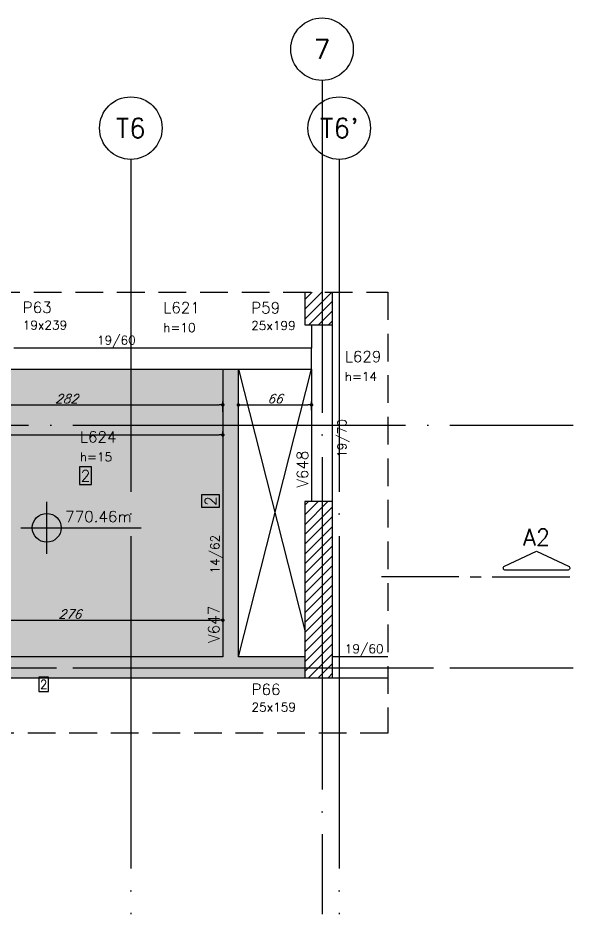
# Model space of a CAD drawing. Extents: x 0 to 6870, y 0 to 4205.
# Drawn here: x 3480 to 3981, y 894 to 1703 of the extents above; entities that cross this region are included whole.
import ezdxf
from ezdxf.enums import TextEntityAlignment as Align

# ---------------------------------------------------------------- set-up
doc = ezdxf.new("R2010")
doc.units = 0
doc.header["$LTSCALE"] = 50
doc.header["$MEASUREMENT"] = 0
doc.linetypes.add('DASHED', pattern=[0.75, 0.5, -0.25])
doc.linetypes.add('EIXO', pattern=[6.8, 6, -0.4, 0, -0.4])
doc.layers.get('0').update_dxf_attribs({"linetype": 'CONTINUOUS'})
doc.layers.get('DEFPOINTS').update_dxf_attribs({"linetype": 'CONTINUOUS'})
for name, color, linetype in [('242', 3, 'CONTINUOUS'), ('F-AUX-RED', 1, 'CONTINUOUS'), ('F-CORTE-INDICAÇÃO', 4, 'CONTINUOUS'), ('F-COTAS', 106, 'CONTINUOUS'), ('F-DESNIVEL-1', 254, 'CONTINUOUS'), ('F-EIXO', 12, 'EIXO'), ('F-LAJES', 3, 'CONTINUOUS'), ('F-LAJES-DIM', 2, 'CONTINUOUS'), ('F-LAJES-NOME', 4, 'CONTINUOUS'), ('F-NÍVEL-PLANTA', 2, 'CONTINUOUS'), ('F-PILARES-DIM', 172, 'CONTINUOUS'), ('F-PILARES-HACH', 174, 'CONTINUOUS'), ('F-PILARES-NOME', 170, 'CONTINUOUS'), ('F-PILARES-S', 170, 'CONTINUOUS'), ('F-TEXTO', 6, 'CONTINUOUS'), ('F-VIGAS', 3, 'CONTINUOUS'), ('F-VIGAS-DIM', 2, 'CONTINUOUS'), ('F-VIGAS-NOME', 4, 'CONTINUOUS'), ('F-VÃO', 1, 'CONTINUOUS')]:
    doc.layers.add(name, color=color, linetype=linetype)
doc.styles.add('CP-TEXT-INCL', font='romans.shx', dxfattribs={"oblique": 20})
doc.styles.add('MCP', font='romans.shx')
doc.styles.add('ROMANS', font='romans.shx')
doc.dimstyles.new('CP-COTAS-50', dxfattribs={"dimscale": 0.64, "dimtxt": 12.5, "dimasz": 5, "dimexe": 5, "dimexo": 5, "dimgap": 2.5, "dimtad": 1, "dimdec": 1, "dimdsep": 46, "dimtxsty": 'CP-TEXT-INCL', "dimblk1": 'DOT', "dimblk2": 'DOT', "dimsah": 1, "dimcen": 9, "dimclrd": 256, "dimclre": 256, "dimclrt": 256, "dimadec": 0, "dimazin": 0, "dimtfac": 1, "dimtdec": 1, "dimtmove": 2, "dimatfit": 3, "dimldrblk": 'DOT', "dimfxl": 5, "dimtolj": 1, "dimarcsym": 0})
pattern_1 = [(45, (1524.5, 11131), (-4.4194174, 4.4194174), [])]

# ---------------------------------------------------------------- blocks, each defined once
blk = doc.blocks.new('Nível - Planta')
at = {"layer": 'F-NÍVEL-PLANTA'}
h = blk.add_hatch(color=71, dxfattribs=at)
h.paths.add_polyline_path([(0, 0), (0, 0.26, 0.414214), (-0.26, 0)])
h.paths.add_polyline_path([(0.26, 0), (0, 0), (0, -0.26, 0.414214)])
for p, q in [((0, -0.469), (0, 0.469)), ((-0.469, 0), (1.704, 0))]:
    blk.add_line(p, q, dxfattribs=at)
blk.add_circle((0, 0), 0.26, dxfattribs=at)
at = {"layer": 'F-TEXTO', "color": 3, "style": 'MCP'}
blk.add_attdef('NÍVEL', (0.333, 0.102), '', height=0.2, dxfattribs=at)
blk = doc.blocks.new('*U12')
at = {"layer": 'F-EIXO'}
blk.add_line((0, 0), (1131.35, 0), dxfattribs=at)
at = {"layer": 'F-EIXO', "color": 2, "linetype": 'Continuous'}
blk.add_circle((-28.21, 0), 28.21, dxfattribs=at)
at = {"layer": 'F-TEXTO', "style": 'ROMANS'}
blk.add_attdef('EIXO', text='', height=17.5, dxfattribs=at).set_placement((-28.21, 0), align=Align.MIDDLE_CENTER)
blk = doc.blocks.new('*U9')
at = {"layer": 'F-EIXO'}
blk.add_line((0, 0), (0, -681.21), dxfattribs=at)
at = {"layer": 'F-EIXO', "color": 2, "linetype": 'Continuous'}
blk.add_circle((0, 28.21), 28.21, dxfattribs=at)
at = {"layer": 'F-TEXTO', "style": 'ROMANS'}
blk.add_attdef('EIXO', text='', height=17.5, rotation=360, dxfattribs=at).set_placement((0, 28.21), align=Align.MIDDLE_CENTER)
blk = doc.blocks.new('*U10')
at = {"layer": 'F-EIXO'}
blk.add_line((0, 0), (1131.35, 0), dxfattribs=at)
at = {"layer": 'F-EIXO', "color": 2, "linetype": 'Continuous'}
blk.add_circle((-28.21, 0), 28.21, dxfattribs=at)
at = {"layer": 'F-TEXTO', "style": 'ROMANS'}
blk.add_attdef('EIXO', text='', height=17.5, dxfattribs=at).set_placement((-28.21, 0), align=Align.MIDDLE_CENTER)
blk = doc.blocks.new('*U11')
at = {"layer": 'F-EIXO'}
blk.add_line((0, 0), (0, -752.45), dxfattribs=at)
at = {"layer": 'F-EIXO', "color": 2, "linetype": 'Continuous'}
blk.add_circle((0, 28.21), 28.21, dxfattribs=at)
at = {"layer": 'F-TEXTO', "style": 'ROMANS'}
blk.add_attdef('EIXO', text='', height=17.5, rotation=360, dxfattribs=at).set_placement((0, 28.21), align=Align.MIDDLE_CENTER)
blk = doc.blocks.new('*U17')
at = {"layer": 'F-CORTE-INDICAÇÃO'}
for p, q in [((-100, 0), (-170, 0)), ((-80, 0), (-90, 0)), ((-70, 0), (0, 0))]:
    blk.add_line(p, q, dxfattribs=at)
blk.add_lwpolyline([(-112, 6, 0.802585), (-111.15, 9.81), (-140, 23.26), (-168.85, 9.81, 0.802585), (-168, 6)], format="xyb", close=True, dxfattribs=at)
at = {"layer": 'F-CORTE-INDICAÇÃO', "style": 'ROMANS'}
blk.add_attdef('CORTE', text='', height=15, dxfattribs=at).set_placement((-140, 35.76), align=Align.MIDDLE_CENTER)
at = {"layer": 'F-CORTE-INDICAÇÃO', "color": 2, "style": 'ROMANS'}
blk.add_attdef('FOLHA', text='', height=12, dxfattribs=at).set_placement((-140, -10), align=Align.MIDDLE_CENTER)
blk = doc.blocks.new('*U13')
at = {"layer": 'F-LAJES-DIM', "color": 1}
blk.add_lwpolyline([(0, 0), (11, 0), (11, 16), (0, 16)], close=True, dxfattribs=at)
at = {"layer": 'F-LAJES-DIM', "style": 'MCP'}
blk.add_attdef('DIM', text='', height=10, dxfattribs=at).set_placement((5.5, 8), align=Align.MIDDLE_CENTER)
blk = doc.blocks.new('*U14')
at = {"layer": 'F-VIGAS-DIM', "color": 1}
blk.add_lwpolyline([(0, 0), (11, 0), (11, 16), (0, 16)], close=True, dxfattribs=at)
at = {"layer": 'F-VIGAS-DIM', "style": 'MCP'}
blk.add_attdef('DIM', text='', height=10, dxfattribs=at).set_placement((5.5, 8), align=Align.MIDDLE_CENTER)
blk = doc.blocks.new('_DOT')
at = {"color": 0, "linetype": 'ByBlock'}
blk.add_line((-0.5, 0), (-1, 0), dxfattribs=at)
at = {"color": 0, "linetype": 'ByBlock', "const_width": 0.5}
blk.add_lwpolyline([(-0.25, 0, 1), (0.25, 0, 1)], format="xyb", close=True, dxfattribs=at)
blk = doc.blocks.new('*D95')
at = {"layer": 'DEFPOINTS', "color": 0, "linetype": 'Continuous', "transparency": 16777216}
for p in [(3665, 1165.53), (3665, 1158.87), (3389, 1152.4)]:
    blk.add_point(p, dxfattribs=at)
at = {"layer": 'F-COTAS', "linetype": 'Continuous', "lineweight": -2, "transparency": 16777216}
for p, q in [((3389, 1156.77), (3389, 1162.07)), ((3392.2, 1158.87), (3661.8, 1158.87)), ((3665, 1160.97), (3665, 1155.67))]:
    blk.add_line(p, q, dxfattribs=at)
at = {"layer": 'F-COTAS', "linetype": 'Continuous', "lineweight": -2, "transparency": 16777216, "xscale": 3.2, "yscale": 3.2, "zscale": 3.2, "rotation": 180}
blk.add_blockref('_DOT', (3389, 1158.87), dxfattribs=at)
at = {"layer": 'F-COTAS', "linetype": 'Continuous', "lineweight": -2, "transparency": 16777216, "xscale": 3.2, "yscale": 3.2, "zscale": 3.2}
blk.add_blockref('_DOT', (3665, 1158.87), dxfattribs=at)
at = {"layer": 'F-COTAS', "linetype": 'Continuous', "transparency": 16777216, "insert": (3527, 1164.47), "char_height": 8, "attachment_point": 5, "style": 'CP-TEXT-INCL'}
blk.add_mtext('\\A1;276', dxfattribs=at)
blk = doc.blocks.new('*D100')
at = {"layer": 'DEFPOINTS', "color": 0, "linetype": 'Continuous', "transparency": 16777216}
for p in [(3665, 1353.26), (3383, 1347.53), (3665, 1343.69)]:
    blk.add_point(p, dxfattribs=at)
at = {"layer": 'F-COTAS', "linetype": 'Continuous', "lineweight": -2, "transparency": 16777216}
for p, q in [((3383, 1350.73), (3383, 1356.46)), ((3386.2, 1353.26), (3661.8, 1353.26)), ((3665, 1346.89), (3665, 1356.46))]:
    blk.add_line(p, q, dxfattribs=at)
at = {"layer": 'F-COTAS', "linetype": 'Continuous', "lineweight": -2, "transparency": 16777216, "xscale": 3.2, "yscale": 3.2, "zscale": 3.2, "rotation": 180}
blk.add_blockref('_DOT', (3383, 1353.26), dxfattribs=at)
at = {"layer": 'F-COTAS', "linetype": 'Continuous', "lineweight": -2, "transparency": 16777216, "xscale": 3.2, "yscale": 3.2, "zscale": 3.2}
blk.add_blockref('_DOT', (3665, 1353.26), dxfattribs=at)
at = {"layer": 'F-COTAS', "linetype": 'Continuous', "transparency": 16777216, "insert": (3524, 1358.86), "char_height": 8, "attachment_point": 5, "style": 'CP-TEXT-INCL'}
blk.add_mtext('\\A1;282', dxfattribs=at)
blk = doc.blocks.new('*D104')
at = {"layer": 'DEFPOINTS', "color": 0, "linetype": 'Continuous', "transparency": 16777216}
for p in [(3038.5, 1321.76), (3665, 1326.11), (3665, 1321.76)]:
    blk.add_point(p, dxfattribs=at)
at = {"layer": 'F-COTAS', "linetype": 'Continuous', "lineweight": -2, "transparency": 16777216}
for p, q in [((3038.5, 1324.96), (3038.5, 1329.31)), ((3665, 1324.96), (3665, 1329.31)), ((3041.7, 1326.11), (3661.8, 1326.11))]:
    blk.add_line(p, q, dxfattribs=at)
at = {"layer": 'F-COTAS', "linetype": 'Continuous', "lineweight": -2, "transparency": 16777216, "xscale": 3.2, "yscale": 3.2, "zscale": 3.2, "rotation": 180}
blk.add_blockref('_DOT', (3038.5, 1326.11), dxfattribs=at)
at = {"layer": 'F-COTAS', "linetype": 'Continuous', "lineweight": -2, "transparency": 16777216, "xscale": 3.2, "yscale": 3.2, "zscale": 3.2}
blk.add_blockref('_DOT', (3665, 1326.11), dxfattribs=at)
at = {"layer": 'F-COTAS', "linetype": 'Continuous', "transparency": 16777216, "insert": (3351.75, 1331.71), "char_height": 8, "attachment_point": 5, "style": 'CP-TEXT-INCL'}
blk.add_mtext('\\A1;626.5', dxfattribs=at)
blk = doc.blocks.new('*D105')
at = {"layer": 'DEFPOINTS', "color": 0, "linetype": 'Continuous', "transparency": 16777216}
for p in [(3745, 1353.26), (3679, 1345.27), (3745, 1345.27)]:
    blk.add_point(p, dxfattribs=at)
at = {"layer": 'F-COTAS', "linetype": 'Continuous', "lineweight": -2, "transparency": 16777216}
for p, q in [((3679, 1348.47), (3679, 1356.46)), ((3682.2, 1353.26), (3741.8, 1353.26)), ((3745, 1348.47), (3745, 1356.46))]:
    blk.add_line(p, q, dxfattribs=at)
at = {"layer": 'F-COTAS', "linetype": 'Continuous', "lineweight": -2, "transparency": 16777216, "xscale": 3.2, "yscale": 3.2, "zscale": 3.2, "rotation": 180}
blk.add_blockref('_DOT', (3679, 1353.26), dxfattribs=at)
at = {"layer": 'F-COTAS', "linetype": 'Continuous', "lineweight": -2, "transparency": 16777216, "xscale": 3.2, "yscale": 3.2, "zscale": 3.2}
blk.add_blockref('_DOT', (3745, 1353.26), dxfattribs=at)
at = {"layer": 'F-COTAS', "linetype": 'Continuous', "transparency": 16777216, "insert": (3712, 1358.86), "char_height": 8, "attachment_point": 5, "style": 'CP-TEXT-INCL'}
blk.add_mtext('\\A1;66', dxfattribs=at)

msp = doc.modelspace()

# ---------------------------------------------------------------- hatches: boundary and pattern name
at = {"layer": 'F-DESNIVEL-1', "linetype": 'Continuous'}
h = msp.add_hatch(color=256, dxfattribs=at)
h.dxf.hatch_style = 1
h.paths.add_polyline_path([(3665, 1385.5), (3383, 1385.5), (3383, 1262.5), (3389, 1262.5), (3389, 1126), (3665, 1126)])
h = msp.add_hatch(color=256, dxfattribs=at)
h.dxf.hatch_style = 1
h.paths.add_polyline_path([(3739, 1126), (3679, 1126), (3679, 1385.5), (3665, 1385.5), (3665, 1126), (3389, 1126), (3389, 1107), (3672, 1107), (3739, 1107)])
at = {"layer": 'F-PILARES-HACH', "linetype": 'Continuous'}
h = msp.add_hatch(dxfattribs=at)
h.set_pattern_fill('ANSI31', color=256, scale=50, style=0)
h.set_pattern_definition(pattern_1)
h.paths.add_polyline_path([(3764, 1455), (3739, 1455), (3739, 1425.5), (3764, 1425.5)])
h = msp.add_hatch(dxfattribs=at)
h.set_pattern_fill('ANSI31', color=256, scale=50, style=0)
h.set_pattern_definition(pattern_1)
h.paths.add_polyline_path([(3739, 1107), (3764, 1107), (3764, 1266), (3739, 1266)], flags=16)

# ---------------------------------------------------------------- linework, layer by layer
at = {"layer": '242', "linetype": 'Continuous'}
msp.add_line((3751.5, 1186.5), (3751.5, 1186.5), dxfattribs=at)
at = {"layer": 'F-AUX-RED', "color": 1, "linetype": 'DASHED'}
msp.add_lwpolyline([(2969.5, 1057), (2969.5, 1455), (3814, 1455), (3814, 1057), (2969.5, 1057)], dxfattribs=at)
at = {"layer": 'F-EIXO'}
msp.add_line((2874.79, 1116), (3980.96, 1116), dxfattribs=at)
at = {"layer": 'F-LAJES', "linetype": 'Continuous'}
msp.add_lwpolyline([(3389, 1126), (3389, 1262.5), (3383, 1262.5), (3383, 1385.5), (3665, 1385.5), (3665, 1126), (3389, 1126)], dxfattribs=at)
at = {"layer": 'F-PILARES-S', "linetype": 'Continuous'}
for points in [[(3739, 1425.5), (3764, 1425.5), (3764, 1455)], [(3739, 1455), (3739, 1425.5)], [(3739, 1107), (3764, 1107), (3764, 1266), (3739, 1266), (3739, 1107)]]:
    msp.add_lwpolyline(points, dxfattribs=at)
at = {"layer": 'F-VIGAS'}
for points in [[(3745, 1425.5), (3745, 1404.5)], [(3764, 1395), (3764, 1425.5)], [(3672, 1404.5), (3476.5, 1404.5)], [(3745, 1404.5), (3672, 1404.5)], [(3745, 1385.5), (3745, 1404.5)], [(3764, 1266), (3764, 1395)], [(3476.5, 1385.5), (3679, 1385.5)], [(3665, 1385.5), (3665, 1126)], [(3679, 1385.5), (3745, 1385.5)], [(3679, 1126), (3679, 1385.5)], [(3745, 1385.5), (3745, 1266)], [(3665, 1126), (3038.5, 1126)], [(3739, 1126), (3679, 1126)], [(3814, 1126), (3764, 1126)], [(3029, 1107), (3672, 1107)], [(3672, 1107), (3739, 1107)], [(3764, 1107), (3814, 1107)]]:
    msp.add_lwpolyline(points, dxfattribs=at)
at = {"layer": 'F-VÃO'}
for p, q in [((3679, 1126), (3745, 1385.5)), ((3679, 1385.5), (3739, 1149.59))]:
    msp.add_line(p, q, dxfattribs=at)

# ---------------------------------------------------------------- block references
at = {"layer": 'F-CORTE-INDICAÇÃO', "linetype": 'Continuous'}
ref = msp.add_blockref('*U17', (3808.01, 1197.99), dxfattribs=dict(at, xscale=-1))
ref.add_attrib('CORTE', 'A2', dxfattribs={"height": 15, "style": 'ROMANS'}).set_placement((3948.01, 1233.75), align=Align.MIDDLE_CENTER)
at = {"layer": 'F-EIXO', "linetype": 'Continuous'}
for name, p, values in [('*U11', (3754.5, 1646.13), {'EIXO': '7'}), ('*U9', (3582, 1574.89), {'EIXO': 'T6'}), ('*U9', (3770, 1574.89), {'EIXO': "T6'"}), ('*U10', (2849.61, 1335), {'EIXO': 'TE'}), ('*U12', (2849.61, 1116), {'EIXO': 'C'})]:
    msp.add_blockref(name, p, dxfattribs=at).add_auto_attribs(values)
at = {"layer": 'F-LAJES-DIM', "linetype": 'Continuous'}
msp.add_blockref('*U13', (3535.63, 1281.27), dxfattribs=at).add_auto_attribs({'DIM': '2'})
at = {"layer": 'F-LAJES-DIM', "linetype": 'Continuous', "xscale": 0.8, "yscale": 0.8, "zscale": 0.8}
msp.add_blockref('*U13', (3498.99, 1094.58), dxfattribs=at).add_auto_attribs({'DIM': '2'})
at = {"layer": 'F-NÍVEL-PLANTA', "linetype": 'Continuous', "xscale": 50, "yscale": 50, "zscale": 50}
msp.add_blockref('Nível - Planta', (3506.15, 1242.35), dxfattribs=at).add_auto_attribs({'NÍVEL': '770.46m'})
at = {"layer": 'F-VIGAS-DIM', "linetype": 'Continuous', "rotation": 90}
msp.add_blockref('*U14', (3661.88, 1261), dxfattribs=at).add_auto_attribs({'DIM': '2'})

# ---------------------------------------------------------------- texts
at = {"layer": 'F-LAJES-DIM', "linetype": 'Continuous', "style": 'MCP'}
for s, p in [('h=10', (3611.27, 1419.03)), ('h=14', (3775.01, 1374.9)), ('h=15', (3536.06, 1302.33))]:
    msp.add_text(s, height=8, dxfattribs=at).set_placement(p)
at = {"layer": 'F-LAJES-NOME', "linetype": 'Continuous', "style": 'MCP'}
for s, p in [('L621', (3611.27, 1436.03)), ('L629', (3775.01, 1391.9)), ('L624', (3536.06, 1319.33))]:
    msp.add_text(s, height=10, dxfattribs=at).set_placement(p)
at = {"layer": 'F-PILARES-DIM', "linetype": 'Continuous', "style": 'MCP'}
for s, p in [('19x239', (3484.49, 1421.25)), ('25x199', (3690.6, 1420.87)), ('25x159', (3690.88, 1076.49))]:
    msp.add_text(s, height=8, dxfattribs=at).set_placement(p)
at = {"layer": 'F-PILARES-NOME', "linetype": 'Continuous', "style": 'MCP'}
for s, p in [('P63', (3484.49, 1436.25)), ('P59', (3690.6, 1435.87)), ('P66', (3690.88, 1091.49))]:
    msp.add_text(s, height=10, dxfattribs=at).set_placement(p)
at = {"layer": 'F-VIGAS-DIM', "linetype": 'Continuous', "style": 'MCP'}
for p in [(3551.5, 1407.63), (3775.05, 1129.13)]:
    msp.add_text('19/60', height=8, dxfattribs=at).set_placement(p)
for s, p in [('19/70', (3776.5, 1305.5)), ('14/62', (3661.88, 1201))]:
    msp.add_text(s, height=8, rotation=90, dxfattribs=at).set_placement(p)
at = {"layer": 'F-VIGAS-NOME', "linetype": 'Continuous', "style": 'MCP'}
for s, p in [('V648', (3741.88, 1278.5)), ('V647', (3661.88, 1138.5))]:
    msp.add_text(s, height=10, rotation=90, dxfattribs=at).set_placement(p)

# ---------------------------------------------------------------- dimensions: what is measured, and where the dimension line sits
at = {"layer": 'F-COTAS', "linetype": 'Continuous'}
for base, p1, p2, picture, middle in [((3665, 1353.26), (3383, 1347.53), (3665, 1343.69), '*D100', (3524, 1358.86)), ((3745, 1353.26), (3679, 1345.27), (3745, 1345.27), '*D105', (3712, 1358.86)), ((3665, 1326.11), (3038.5, 1321.76), (3665, 1321.76), '*D104', (3351.75, 1331.71))]:
    dim = msp.add_linear_dim(base=base, p1=p1, p2=p2, dimstyle='CP-COTAS-50', dxfattribs=at)
    dim.commit()
    dim.dimension.update_dxf_attribs({"geometry": picture, "text_midpoint": middle})
dim = msp.add_linear_dim(base=(3665, 1158.87), p1=(3389, 1152.4), p2=(3665, 1165.53), dimstyle='CP-COTAS-50', override={"dimfxl": 3.28084, "dimfxlon": 1, "dimarcsym": 2}, dxfattribs=at)
dim.commit()
dim.dimension.update_dxf_attribs({"geometry": '*D95', "text_midpoint": (3527, 1164.47)})

doc.saveas('drawing.dxf')
